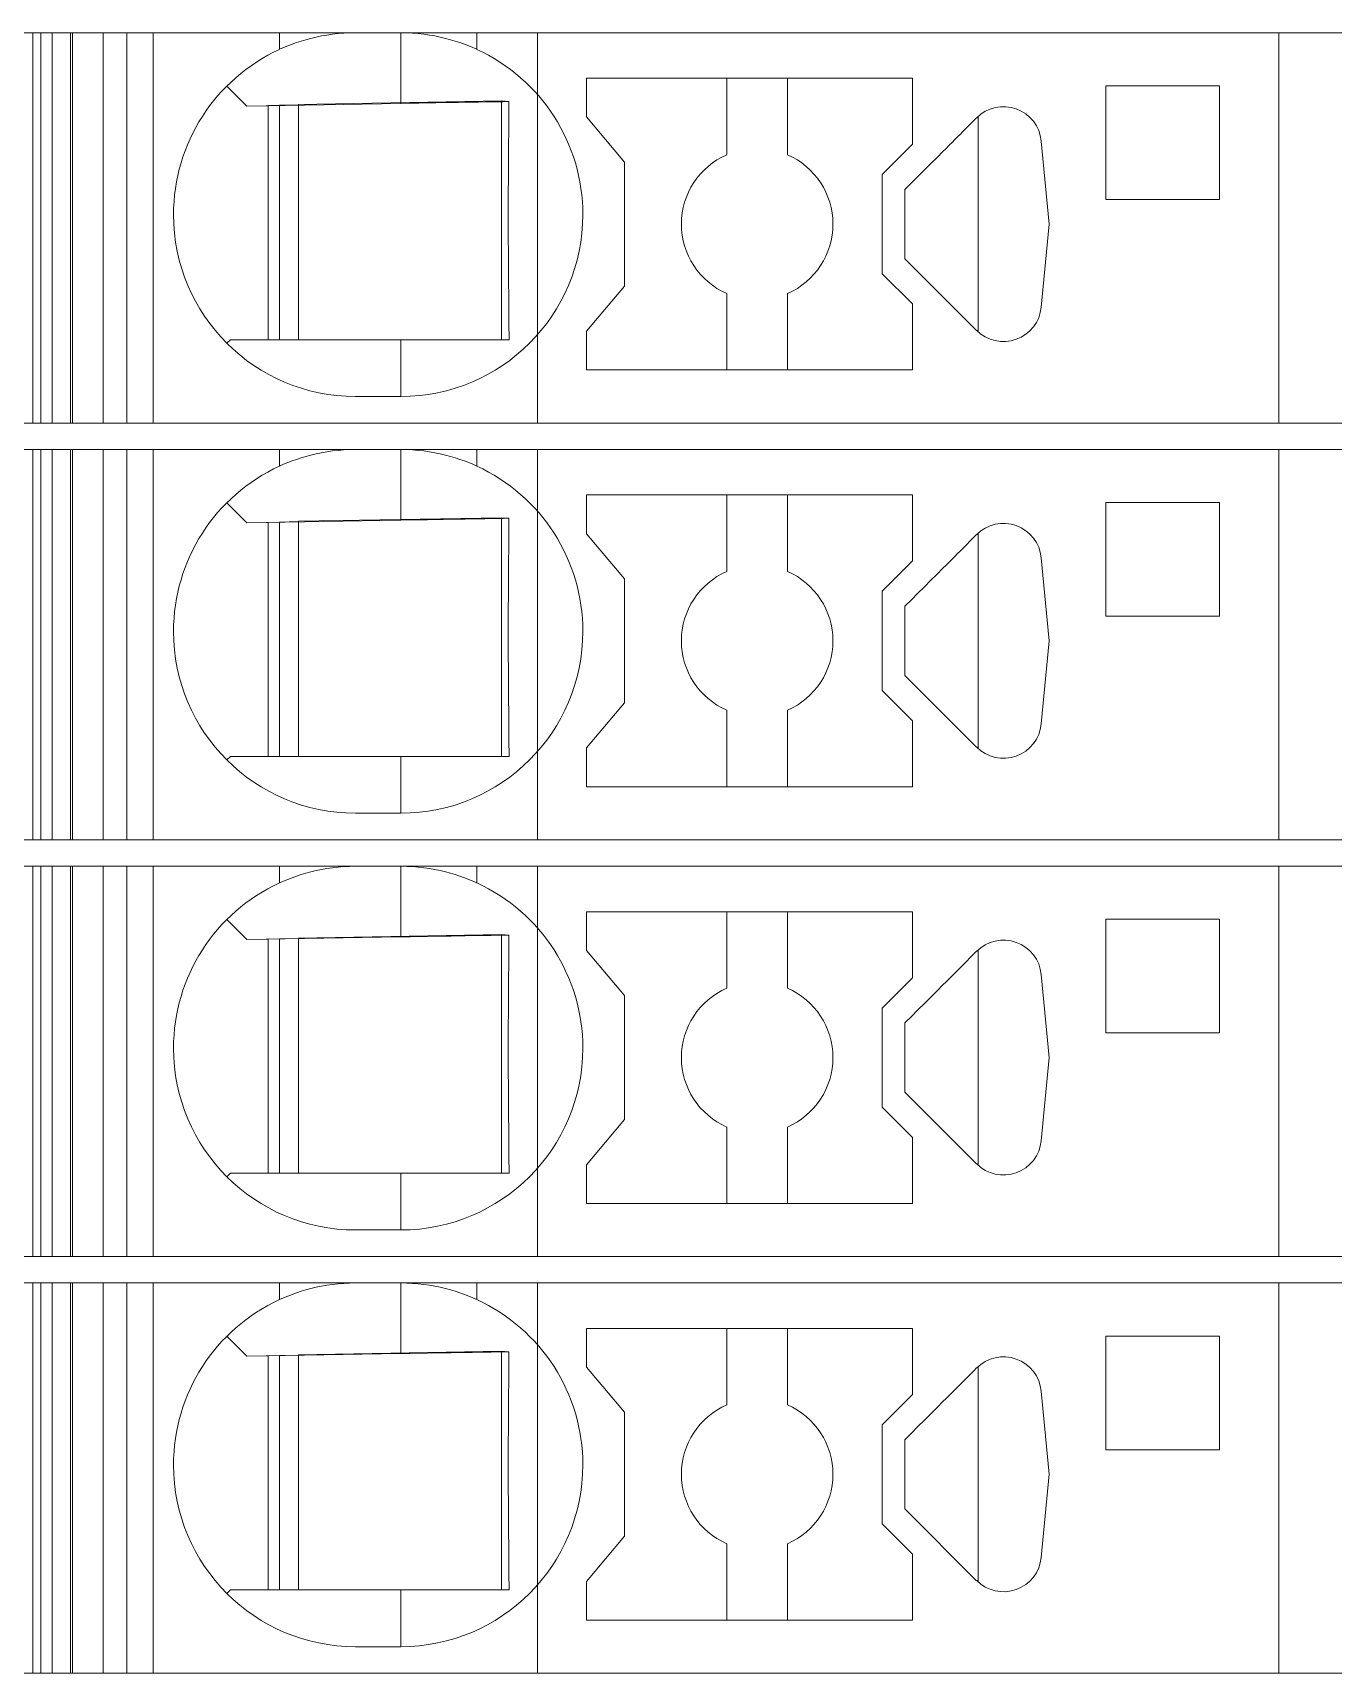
# Model space of a CAD drawing. Header units: millimetres. Extents: x 0 to 2100, y 0 to 1485.
# Drawn here: x 1240.89 to 1258.05, y 447.85 to 469.5 of the extents above; entities that cross this region are included whole.
import ezdxf
from ezdxf.enums import TextEntityAlignment as Align

# ---------------------------------------------------------------- set-up
doc = ezdxf.new("R2010")
doc.units = ezdxf.units.MM
for name, color, linetype, lineweight in [('EPLAN309', 5, 'Continuous', 5), ('EPLAN493', 5, 'Continuous', 5), ('MAIN-1', 7, 'Continuous', 5), ('MAIN-2', 7, 'Continuous', 5)]:
    doc.layers.add(name, color=color, linetype=linetype, lineweight=lineweight)
doc.styles.add('Tahoma', font='')
doc.styles.get('Tahoma').set_extended_font_data('Tahoma')

# ---------------------------------------------------------------- blocks, each defined once
blk = doc.blocks.new('EPLSYM_LibrarySPECIAL_Symbol12_Variant0_Placement8_60')
at = {"layer": 'EPLAN309', "lineweight": 13, "ltscale": 20}
blk.add_lwpolyline([(0, -5.15), (68.15, -5.15), (68.15, 0), (0, 0)], close=True, dxfattribs=at)
at = {"layer": 'EPLAN493', "color": 5, "style": 'Tahoma'}
blk.add_attdef('17_20450', text='', height=2.93475, dxfattribs=at).set_placement((0, -27.293475), align=Align.MIDDLE_RIGHT)
blk = doc.blocks.new('EPLSYM_LibrarySPECIAL_Symbol12_Variant0_Placement8_61')
at = {"layer": 'EPLAN309', "lineweight": 13, "ltscale": 20}
blk.add_lwpolyline([(0, -5.15), (68.15, -5.15), (68.15, 0), (0, 0)], close=True, dxfattribs=at)
at = {"layer": 'EPLAN493', "color": 5, "style": 'Tahoma'}
blk.add_attdef('17_20450', text='', height=2.93475, dxfattribs=at).set_placement((0, -27.293475), align=Align.MIDDLE_RIGHT)
blk = doc.blocks.new('EPLSYM_LibrarySPECIAL_Symbol12_Variant0_Placement8_62')
at = {"layer": 'EPLAN309', "lineweight": 13, "ltscale": 20}
blk.add_lwpolyline([(0, -5.15), (68.15, -5.15), (68.15, 0), (0, 0)], close=True, dxfattribs=at)
at = {"layer": 'EPLAN493', "color": 5, "style": 'Tahoma'}
blk.add_attdef('17_20450', text='', height=2.93475, dxfattribs=at).set_placement((0, -27.293475), align=Align.MIDDLE_RIGHT)
blk = doc.blocks.new('EPLSYM_LibrarySPECIAL_Symbol12_Variant0_Placement8_63')
at = {"layer": 'EPLAN309', "lineweight": 13, "ltscale": 20}
blk.add_lwpolyline([(0, -5.15), (68.15, -5.15), (68.15, 0), (0, 0)], close=True, dxfattribs=at)
at = {"layer": 'EPLAN493', "color": 5, "style": 'Tahoma'}
blk.add_attdef('17_20450', text='', height=2.93475, dxfattribs=at).set_placement((0, -27.293475), align=Align.MIDDLE_RIGHT)

msp = doc.modelspace()

# ---------------------------------------------------------------- linework, layer by layer
at = {"layer": 'MAIN-1'}
for p, q in [((1241.001, 469.5), (1240.893, 469.5)), ((1240.893, 464.35), (1240.893, 469.5)), ((1241.001, 469.5), (1244.15, 469.5)), ((1241.001, 464.35), (1241.001, 469.5)), ((1244.15, 469.5), (1245.15, 469.5)), ((1244.15, 469.5), (1244.15, 469.282)), ((1244.372, 469.37), (1244.433, 469.39)), ((1244.433, 469.39), (1244.497, 469.409)), ((1244.497, 469.409), (1244.563, 469.427)), ((1244.563, 469.427), (1244.631, 469.443)), ((1244.631, 469.443), (1244.701, 469.458)), ((1244.701, 469.458), (1244.772, 469.47)), ((1244.772, 469.47), (1244.846, 469.481)), ((1244.846, 469.481), (1244.921, 469.489)), ((1244.921, 469.489), (1244.997, 469.495)), ((1244.997, 469.495), (1245.073, 469.499)), ((1245.073, 469.499), (1245.15, 469.5)), ((1245.75, 469.5), (1245.15, 469.5)), ((1245.827, 469.499), (1245.75, 469.5)), ((1246.75, 469.5), (1245.75, 469.5)), ((1245.75, 468.568), (1245.75, 469.5)), ((1245.903, 469.495), (1245.827, 469.499)), ((1245.979, 469.489), (1245.903, 469.495)), ((1246.054, 469.481), (1245.979, 469.489)), ((1246.128, 469.47), (1246.054, 469.481)), ((1246.199, 469.458), (1246.128, 469.47)), ((1246.269, 469.443), (1246.199, 469.458)), ((1246.337, 469.427), (1246.269, 469.443)), ((1246.403, 469.409), (1246.337, 469.427)), ((1246.467, 469.39), (1246.403, 469.409)), ((1246.528, 469.37), (1246.467, 469.39)), ((1246.75, 469.5), (1257.332, 469.5)), ((1246.75, 469.5), (1246.75, 469.282)), ((1258.05, 469.5), (1257.332, 469.5)), ((1257.332, 464.35), (1257.332, 469.5)), ((1244.15, 469.282), (1244.202, 469.305)), ((1244.202, 469.305), (1244.256, 469.327)), ((1244.256, 469.327), (1244.313, 469.349)), ((1244.313, 469.349), (1244.372, 469.37)), ((1246.587, 469.349), (1246.528, 469.37)), ((1246.644, 469.327), (1246.587, 469.349)), ((1246.698, 469.305), (1246.644, 469.327)), ((1246.75, 469.282), (1246.698, 469.305)), ((1243.453, 468.797), (1243.717, 468.533)), ((1248.2, 468.9), (1248.2, 468.389)), ((1252.5, 468.9), (1248.2, 468.9)), ((1250.05, 468.9), (1250.05, 467.892)), ((1250.85, 467.892), (1250.85, 468.9)), ((1252.5, 468.029), (1252.5, 468.9)), ((1255.05, 468.8), (1255.05, 467.3)), ((1256.55, 468.8), (1255.05, 468.8)), ((1256.55, 467.3), (1256.55, 468.8)), ((1243.717, 468.533), (1245.75, 468.568)), ((1244, 465.45), (1244, 468.538)), ((1244.15, 468.54), (1244.15, 465.45)), ((1244.4, 465.45), (1244.4, 468.545)), ((1245.87, 468.57), (1245.75, 468.568)), ((1245.987, 468.572), (1245.87, 468.57)), ((1246.1, 468.574), (1245.987, 468.572)), ((1246.209, 468.576), (1246.1, 468.574)), ((1246.313, 468.578), (1246.209, 468.576)), ((1246.412, 468.579), (1246.313, 468.578)), ((1246.507, 468.581), (1246.412, 468.579)), ((1246.599, 468.583), (1246.507, 468.581)), ((1246.688, 468.584), (1246.599, 468.583)), ((1246.774, 468.586), (1246.688, 468.584)), ((1246.858, 468.587), (1246.774, 468.586)), ((1246.94, 468.588), (1246.858, 468.587)), ((1247.02, 468.59), (1246.94, 468.588)), ((1247.099, 468.591), (1247.02, 468.59)), ((1247.079, 465.45), (1247.079, 468.591)), ((1247.176, 468.592), (1247.099, 468.591)), ((1247.175, 468.45), (1247.176, 468.522)), ((1247.176, 468.522), (1247.176, 468.592)), ((1247.173, 468.303), (1247.174, 468.377)), ((1247.173, 468.227), (1247.173, 468.303)), ((1247.174, 468.377), (1247.175, 468.45)), ((1248.7, 467.793), (1248.2, 468.389)), ((1253.284, 468.316), (1253.252, 468.285)), ((1253.315, 468.347), (1253.284, 468.316)), ((1253.346, 468.379), (1253.315, 468.347)), ((1253.367, 468.398), (1253.367, 465.552)), ((1247.171, 468.07), (1247.172, 468.149)), ((1247.172, 468.149), (1247.173, 468.227)), ((1253.058, 468.09), (1253.021, 468.053)), ((1253.094, 468.126), (1253.058, 468.09)), ((1253.127, 468.159), (1253.094, 468.126)), ((1253.158, 468.191), (1253.127, 468.159)), ((1253.19, 468.222), (1253.158, 468.191)), ((1253.221, 468.253), (1253.19, 468.222)), ((1253.252, 468.285), (1253.221, 468.253)), ((1247.169, 467.817), (1247.17, 467.904)), ((1247.17, 467.988), (1247.171, 468.07)), ((1247.17, 467.904), (1247.17, 467.988)), ((1252.1, 467.629), (1252.5, 468.029)), ((1252.902, 467.934), (1252.823, 467.856)), ((1252.943, 467.975), (1252.902, 467.934)), ((1252.983, 468.015), (1252.943, 467.975)), ((1253.021, 468.053), (1252.983, 468.015)), ((1254.302, 466.975), (1254.198, 468.072)), ((1247.168, 467.632), (1247.169, 467.726)), ((1247.169, 467.726), (1247.169, 467.817)), ((1248.7, 466.157), (1248.7, 467.793)), ((1252.658, 467.69), (1252.572, 467.604)), ((1252.742, 467.774), (1252.658, 467.69)), ((1252.823, 467.856), (1252.742, 467.774)), ((1247.167, 467.431), (1247.168, 467.534)), ((1247.167, 467.324), (1247.167, 467.431)), ((1247.168, 467.534), (1247.168, 467.632)), ((1252.1, 467.629), (1252.1, 466.321)), ((1252.486, 467.518), (1252.4, 467.432)), ((1252.4, 467.302), (1252.4, 467.432)), ((1252.572, 467.604), (1252.486, 467.518)), ((1247.167, 467.213), (1247.167, 467.324)), ((1247.167, 467.1), (1247.167, 467.213)), ((1252.4, 467.171), (1252.4, 467.302)), ((1255.05, 467.3), (1256.55, 467.3)), ((1247.167, 466.979), (1247.167, 467.1)), ((1252.4, 467.04), (1252.4, 467.171)), ((1252.4, 466.91), (1252.4, 467.04)), ((1247.167, 466.861), (1247.167, 466.979)), ((1247.167, 466.747), (1247.167, 466.861)), ((1252.4, 466.779), (1252.4, 466.91)), ((1252.4, 466.648), (1252.4, 466.779)), ((1254.198, 465.878), (1254.302, 466.975)), ((1247.168, 466.638), (1247.167, 466.747)), ((1247.168, 466.534), (1247.168, 466.638)), ((1252.4, 466.518), (1252.4, 466.648)), ((1247.169, 466.434), (1247.168, 466.534)), ((1247.169, 466.339), (1247.169, 466.434)), ((1252.4, 466.518), (1253.346, 465.571)), ((1247.17, 466.248), (1247.169, 466.339)), ((1247.171, 466.159), (1247.17, 466.248)), ((1247.172, 466.073), (1247.171, 466.159)), ((1248.2, 465.561), (1248.7, 466.157)), ((1252.5, 465.921), (1252.1, 466.321)), ((1247.172, 465.99), (1247.172, 466.073)), ((1247.173, 465.908), (1247.172, 465.99)), ((1247.174, 465.829), (1247.173, 465.908)), ((1250.05, 465.05), (1250.05, 466.058)), ((1250.85, 465.05), (1250.85, 466.058)), ((1252.5, 465.05), (1252.5, 465.921)), ((1247.175, 465.75), (1247.174, 465.829)), ((1247.176, 465.674), (1247.175, 465.75)), ((1247.176, 465.598), (1247.176, 465.674)), ((1247.177, 465.524), (1247.176, 465.598)), ((1247.178, 465.45), (1247.177, 465.524)), ((1248.2, 465.561), (1248.2, 465.05)), ((1243.5, 465.45), (1243.453, 465.403)), ((1243.5, 465.45), (1245.75, 465.45)), ((1245.75, 465.45), (1245.842, 465.45)), ((1245.75, 465.45), (1245.75, 464.7)), ((1245.842, 465.45), (1245.933, 465.45)), ((1245.933, 465.45), (1246.023, 465.45)), ((1246.023, 465.45), (1246.11, 465.45)), ((1246.11, 465.45), (1246.195, 465.45)), ((1246.195, 465.45), (1246.278, 465.45)), ((1246.278, 465.45), (1246.358, 465.45)), ((1246.358, 465.45), (1246.436, 465.45)), ((1246.436, 465.45), (1246.511, 465.45)), ((1246.511, 465.45), (1246.585, 465.45)), ((1246.585, 465.45), (1246.657, 465.45)), ((1246.657, 465.45), (1246.726, 465.45)), ((1246.726, 465.45), (1246.795, 465.45)), ((1246.795, 465.45), (1246.861, 465.45)), ((1246.861, 465.45), (1246.927, 465.45)), ((1246.927, 465.45), (1246.991, 465.45)), ((1246.991, 465.45), (1247.055, 465.45)), ((1247.055, 465.45), (1247.117, 465.45)), ((1247.117, 465.45), (1247.178, 465.45)), ((1252.5, 465.05), (1248.2, 465.05)), ((1245.75, 464.7), (1245.15, 464.7)), ((1241.001, 464.35), (1240.893, 464.35)), ((1241.001, 464.35), (1257.332, 464.35)), ((1258.05, 464.35), (1257.332, 464.35)), ((1241.001, 464), (1240.893, 464)), ((1240.893, 458.85), (1240.893, 464)), ((1241.001, 464), (1244.15, 464)), ((1241.001, 458.85), (1241.001, 464)), ((1244.15, 464), (1245.15, 464)), ((1244.15, 464), (1244.15, 463.782)), ((1244.701, 463.958), (1244.772, 463.97)), ((1244.772, 463.97), (1244.846, 463.981)), ((1244.846, 463.981), (1244.921, 463.989)), ((1244.921, 463.989), (1244.997, 463.995)), ((1244.997, 463.995), (1245.073, 463.999)), ((1245.073, 463.999), (1245.15, 464)), ((1245.75, 464), (1245.15, 464)), ((1245.827, 463.999), (1245.75, 464)), ((1246.75, 464), (1245.75, 464)), ((1245.75, 463.068), (1245.75, 464)), ((1245.903, 463.995), (1245.827, 463.999)), ((1245.979, 463.989), (1245.903, 463.995)), ((1246.054, 463.981), (1245.979, 463.989)), ((1246.128, 463.97), (1246.054, 463.981)), ((1246.199, 463.958), (1246.128, 463.97)), ((1246.75, 464), (1257.332, 464)), ((1246.75, 464), (1246.75, 463.782)), ((1258.05, 464), (1257.332, 464)), ((1257.332, 458.85), (1257.332, 464)), ((1244.15, 463.782), (1244.202, 463.805)), ((1244.202, 463.805), (1244.256, 463.827)), ((1244.256, 463.827), (1244.313, 463.849)), ((1244.313, 463.849), (1244.372, 463.87)), ((1244.372, 463.87), (1244.433, 463.89)), ((1244.433, 463.89), (1244.497, 463.909)), ((1244.497, 463.909), (1244.563, 463.927)), ((1244.563, 463.927), (1244.631, 463.943)), ((1244.631, 463.943), (1244.701, 463.958)), ((1246.269, 463.943), (1246.199, 463.958)), ((1246.337, 463.927), (1246.269, 463.943)), ((1246.403, 463.909), (1246.337, 463.927)), ((1246.467, 463.89), (1246.403, 463.909)), ((1246.528, 463.87), (1246.467, 463.89)), ((1246.587, 463.849), (1246.528, 463.87)), ((1246.644, 463.827), (1246.587, 463.849)), ((1246.698, 463.805), (1246.644, 463.827)), ((1246.75, 463.782), (1246.698, 463.805)), ((1248.2, 463.4), (1248.2, 462.889)), ((1252.5, 463.4), (1248.2, 463.4)), ((1250.05, 463.4), (1250.05, 462.392)), ((1250.85, 462.392), (1250.85, 463.4)), ((1252.5, 462.529), (1252.5, 463.4)), ((1243.453, 463.297), (1243.717, 463.033)), ((1255.05, 463.3), (1255.05, 461.8)), ((1256.55, 463.3), (1255.05, 463.3)), ((1256.55, 461.8), (1256.55, 463.3)), ((1243.717, 463.033), (1245.75, 463.068)), ((1244, 459.95), (1244, 463.038)), ((1244.15, 463.04), (1244.15, 459.95)), ((1244.4, 459.95), (1244.4, 463.045)), ((1245.87, 463.07), (1245.75, 463.068)), ((1245.987, 463.072), (1245.87, 463.07)), ((1246.1, 463.074), (1245.987, 463.072)), ((1246.209, 463.076), (1246.1, 463.074)), ((1246.313, 463.078), (1246.209, 463.076)), ((1246.412, 463.079), (1246.313, 463.078)), ((1246.507, 463.081), (1246.412, 463.079)), ((1246.599, 463.083), (1246.507, 463.081)), ((1246.688, 463.084), (1246.599, 463.083)), ((1246.774, 463.086), (1246.688, 463.084)), ((1246.858, 463.087), (1246.774, 463.086)), ((1246.94, 463.088), (1246.858, 463.087)), ((1247.02, 463.09), (1246.94, 463.088)), ((1247.099, 463.091), (1247.02, 463.09)), ((1247.079, 459.95), (1247.079, 463.091)), ((1247.176, 463.092), (1247.099, 463.091)), ((1247.174, 462.877), (1247.175, 462.95)), ((1247.175, 462.95), (1247.176, 463.022)), ((1247.176, 463.022), (1247.176, 463.092)), ((1248.7, 462.293), (1248.2, 462.889)), ((1253.346, 462.879), (1253.315, 462.847)), ((1253.367, 462.898), (1253.367, 460.052)), ((1247.172, 462.649), (1247.173, 462.727)), ((1247.173, 462.803), (1247.174, 462.877)), ((1247.173, 462.727), (1247.173, 462.803)), ((1253.158, 462.691), (1253.127, 462.659)), ((1253.19, 462.722), (1253.158, 462.691)), ((1253.221, 462.753), (1253.19, 462.722)), ((1253.252, 462.785), (1253.221, 462.753)), ((1253.284, 462.816), (1253.252, 462.785)), ((1253.315, 462.847), (1253.284, 462.816)), ((1247.17, 462.488), (1247.171, 462.57)), ((1247.17, 462.404), (1247.17, 462.488)), ((1247.171, 462.57), (1247.172, 462.649)), ((1252.1, 462.129), (1252.5, 462.529)), ((1252.943, 462.475), (1252.902, 462.434)), ((1252.983, 462.515), (1252.943, 462.475)), ((1253.021, 462.553), (1252.983, 462.515)), ((1253.058, 462.59), (1253.021, 462.553)), ((1253.094, 462.626), (1253.058, 462.59)), ((1253.127, 462.659), (1253.094, 462.626)), ((1254.302, 461.475), (1254.198, 462.572)), ((1247.169, 462.317), (1247.17, 462.404)), ((1247.169, 462.226), (1247.169, 462.317)), ((1248.7, 460.657), (1248.7, 462.293)), ((1252.742, 462.274), (1252.658, 462.19)), ((1252.823, 462.356), (1252.742, 462.274)), ((1252.902, 462.434), (1252.823, 462.356)), ((1247.167, 461.931), (1247.168, 462.034)), ((1247.168, 462.132), (1247.169, 462.226)), ((1247.168, 462.034), (1247.168, 462.132)), ((1252.1, 462.129), (1252.1, 460.821)), ((1252.486, 462.018), (1252.4, 461.932)), ((1252.572, 462.104), (1252.486, 462.018)), ((1252.658, 462.19), (1252.572, 462.104)), ((1247.167, 461.824), (1247.167, 461.931)), ((1247.167, 461.713), (1247.167, 461.824)), ((1252.4, 461.802), (1252.4, 461.932)), ((1252.4, 461.671), (1252.4, 461.802)), ((1255.05, 461.8), (1256.55, 461.8)), ((1247.167, 461.6), (1247.167, 461.713)), ((1247.167, 461.479), (1247.167, 461.6)), ((1252.4, 461.54), (1252.4, 461.671)), ((1247.167, 461.361), (1247.167, 461.479)), ((1252.4, 461.41), (1252.4, 461.54)), ((1252.4, 461.279), (1252.4, 461.41)), ((1254.198, 460.378), (1254.302, 461.475)), ((1247.167, 461.247), (1247.167, 461.361)), ((1247.168, 461.138), (1247.167, 461.247)), ((1252.4, 461.148), (1252.4, 461.279)), ((1252.4, 461.018), (1252.4, 461.148)), ((1247.168, 461.034), (1247.168, 461.138)), ((1247.169, 460.934), (1247.168, 461.034)), ((1247.169, 460.839), (1247.169, 460.934)), ((1252.4, 461.018), (1253.346, 460.071)), ((1247.17, 460.748), (1247.169, 460.839)), ((1247.171, 460.659), (1247.17, 460.748)), ((1252.5, 460.421), (1252.1, 460.821)), ((1247.172, 460.573), (1247.171, 460.659)), ((1247.172, 460.49), (1247.172, 460.573)), ((1248.2, 460.061), (1248.7, 460.657)), ((1250.05, 459.55), (1250.05, 460.558)), ((1250.85, 459.55), (1250.85, 460.558)), ((1247.173, 460.408), (1247.172, 460.49)), ((1247.174, 460.329), (1247.173, 460.408)), ((1247.175, 460.25), (1247.174, 460.329)), ((1252.5, 459.55), (1252.5, 460.421)), ((1247.176, 460.174), (1247.175, 460.25)), ((1247.176, 460.098), (1247.176, 460.174)), ((1247.177, 460.024), (1247.176, 460.098)), ((1243.5, 459.95), (1243.453, 459.903)), ((1243.5, 459.95), (1245.75, 459.95)), ((1245.75, 459.95), (1245.842, 459.95)), ((1245.75, 459.95), (1245.75, 459.2)), ((1245.842, 459.95), (1245.933, 459.95)), ((1245.933, 459.95), (1246.023, 459.95)), ((1246.023, 459.95), (1246.11, 459.95)), ((1246.11, 459.95), (1246.195, 459.95)), ((1246.195, 459.95), (1246.278, 459.95)), ((1246.278, 459.95), (1246.358, 459.95)), ((1246.358, 459.95), (1246.436, 459.95)), ((1246.436, 459.95), (1246.511, 459.95)), ((1246.511, 459.95), (1246.585, 459.95)), ((1246.585, 459.95), (1246.657, 459.95)), ((1246.657, 459.95), (1246.726, 459.95)), ((1246.726, 459.95), (1246.795, 459.95)), ((1246.795, 459.95), (1246.861, 459.95)), ((1246.861, 459.95), (1246.927, 459.95)), ((1246.927, 459.95), (1246.991, 459.95)), ((1246.991, 459.95), (1247.055, 459.95)), ((1247.055, 459.95), (1247.117, 459.95)), ((1247.117, 459.95), (1247.178, 459.95)), ((1247.178, 459.95), (1247.177, 460.024)), ((1248.2, 460.061), (1248.2, 459.55)), ((1252.5, 459.55), (1248.2, 459.55)), ((1245.75, 459.2), (1245.15, 459.2)), ((1241.001, 458.85), (1240.893, 458.85)), ((1241.001, 458.85), (1257.332, 458.85)), ((1258.05, 458.85), (1257.332, 458.85)), ((1241.001, 458.5), (1240.893, 458.5)), ((1240.893, 453.35), (1240.893, 458.5)), ((1241.001, 458.5), (1244.15, 458.5)), ((1241.001, 453.35), (1241.001, 458.5)), ((1244.15, 458.5), (1245.15, 458.5)), ((1244.15, 458.5), (1244.15, 458.282)), ((1244.256, 458.327), (1244.313, 458.349)), ((1244.313, 458.349), (1244.372, 458.37)), ((1244.372, 458.37), (1244.433, 458.39)), ((1244.433, 458.39), (1244.497, 458.409)), ((1244.497, 458.409), (1244.563, 458.427)), ((1244.563, 458.427), (1244.631, 458.443)), ((1244.631, 458.443), (1244.701, 458.458)), ((1244.701, 458.458), (1244.772, 458.47)), ((1244.772, 458.47), (1244.846, 458.481)), ((1244.846, 458.481), (1244.921, 458.489)), ((1244.921, 458.489), (1244.997, 458.495)), ((1244.997, 458.495), (1245.073, 458.499)), ((1245.073, 458.499), (1245.15, 458.5)), ((1245.75, 458.5), (1245.15, 458.5)), ((1245.827, 458.499), (1245.75, 458.5)), ((1246.75, 458.5), (1245.75, 458.5)), ((1245.75, 457.568), (1245.75, 458.5)), ((1245.903, 458.495), (1245.827, 458.499)), ((1245.979, 458.489), (1245.903, 458.495)), ((1246.054, 458.481), (1245.979, 458.489)), ((1246.128, 458.47), (1246.054, 458.481)), ((1246.199, 458.458), (1246.128, 458.47)), ((1246.269, 458.443), (1246.199, 458.458)), ((1246.337, 458.427), (1246.269, 458.443)), ((1246.403, 458.409), (1246.337, 458.427)), ((1246.467, 458.39), (1246.403, 458.409)), ((1246.528, 458.37), (1246.467, 458.39)), ((1246.587, 458.349), (1246.528, 458.37)), ((1246.644, 458.327), (1246.587, 458.349)), ((1246.75, 458.5), (1257.332, 458.5)), ((1246.75, 458.5), (1246.75, 458.282)), ((1258.05, 458.5), (1257.332, 458.5)), ((1257.332, 453.35), (1257.332, 458.5)), ((1244.15, 458.282), (1244.202, 458.305)), ((1244.202, 458.305), (1244.256, 458.327)), ((1246.698, 458.305), (1246.644, 458.327)), ((1246.75, 458.282), (1246.698, 458.305)), ((1248.2, 457.9), (1248.2, 457.389)), ((1252.5, 457.9), (1248.2, 457.9)), ((1250.05, 457.9), (1250.05, 456.892)), ((1250.85, 456.892), (1250.85, 457.9)), ((1252.5, 457.029), (1252.5, 457.9)), ((1243.453, 457.797), (1243.717, 457.533)), ((1255.05, 457.8), (1255.05, 456.3)), ((1256.55, 457.8), (1255.05, 457.8)), ((1256.55, 456.3), (1256.55, 457.8)), ((1243.717, 457.533), (1245.75, 457.568)), ((1244, 454.45), (1244, 457.538)), ((1244.15, 457.54), (1244.15, 454.45)), ((1244.4, 454.45), (1244.4, 457.545)), ((1245.87, 457.57), (1245.75, 457.568)), ((1245.987, 457.572), (1245.87, 457.57)), ((1246.1, 457.574), (1245.987, 457.572)), ((1246.209, 457.576), (1246.1, 457.574)), ((1246.313, 457.578), (1246.209, 457.576)), ((1246.412, 457.579), (1246.313, 457.578)), ((1246.507, 457.581), (1246.412, 457.579)), ((1246.599, 457.583), (1246.507, 457.581)), ((1246.688, 457.584), (1246.599, 457.583)), ((1246.774, 457.586), (1246.688, 457.584)), ((1246.858, 457.587), (1246.774, 457.586)), ((1246.94, 457.588), (1246.858, 457.587)), ((1247.02, 457.59), (1246.94, 457.588)), ((1247.099, 457.591), (1247.02, 457.59)), ((1247.079, 454.45), (1247.079, 457.591)), ((1247.176, 457.592), (1247.099, 457.591)), ((1247.175, 457.45), (1247.176, 457.522)), ((1247.176, 457.522), (1247.176, 457.592)), ((1247.173, 457.303), (1247.174, 457.377)), ((1247.173, 457.227), (1247.173, 457.303)), ((1247.174, 457.377), (1247.175, 457.45)), ((1248.7, 456.793), (1248.2, 457.389)), ((1253.221, 457.253), (1253.19, 457.222)), ((1253.252, 457.285), (1253.221, 457.253)), ((1253.284, 457.316), (1253.252, 457.285)), ((1253.315, 457.347), (1253.284, 457.316)), ((1253.346, 457.379), (1253.315, 457.347)), ((1253.367, 457.398), (1253.367, 454.552)), ((1247.17, 456.988), (1247.171, 457.07)), ((1247.171, 457.07), (1247.172, 457.149)), ((1247.172, 457.149), (1247.173, 457.227)), ((1253.021, 457.053), (1252.983, 457.015)), ((1253.058, 457.09), (1253.021, 457.053)), ((1253.094, 457.126), (1253.058, 457.09)), ((1253.127, 457.159), (1253.094, 457.126)), ((1253.158, 457.191), (1253.127, 457.159)), ((1253.19, 457.222), (1253.158, 457.191)), ((1254.302, 455.975), (1254.198, 457.072)), ((1247.169, 456.817), (1247.17, 456.904)), ((1247.169, 456.726), (1247.169, 456.817)), ((1247.17, 456.904), (1247.17, 456.988)), ((1252.1, 456.629), (1252.5, 457.029)), ((1252.823, 456.856), (1252.742, 456.774)), ((1252.902, 456.934), (1252.823, 456.856)), ((1252.943, 456.975), (1252.902, 456.934)), ((1252.983, 457.015), (1252.943, 456.975)), ((1247.168, 456.632), (1247.169, 456.726)), ((1247.168, 456.534), (1247.168, 456.632)), ((1248.7, 455.157), (1248.7, 456.793)), ((1252.1, 456.629), (1252.1, 455.321)), ((1252.572, 456.604), (1252.486, 456.518)), ((1252.658, 456.69), (1252.572, 456.604)), ((1252.742, 456.774), (1252.658, 456.69)), ((1247.167, 456.431), (1247.168, 456.534)), ((1247.167, 456.324), (1247.167, 456.431)), ((1252.486, 456.518), (1252.4, 456.432)), ((1252.4, 456.302), (1252.4, 456.432)), ((1247.167, 456.213), (1247.167, 456.324)), ((1247.167, 456.1), (1247.167, 456.213)), ((1252.4, 456.171), (1252.4, 456.302)), ((1252.4, 456.04), (1252.4, 456.171)), ((1255.05, 456.3), (1256.55, 456.3)), ((1247.167, 455.979), (1247.167, 456.1)), ((1247.167, 455.861), (1247.167, 455.979)), ((1252.4, 455.91), (1252.4, 456.04)), ((1254.198, 454.878), (1254.302, 455.975)), ((1247.167, 455.747), (1247.167, 455.861)), ((1247.168, 455.638), (1247.167, 455.747)), ((1252.4, 455.779), (1252.4, 455.91)), ((1252.4, 455.648), (1252.4, 455.779)), ((1247.168, 455.534), (1247.168, 455.638)), ((1247.169, 455.434), (1247.168, 455.534)), ((1252.4, 455.518), (1252.4, 455.648)), ((1252.4, 455.518), (1253.346, 454.571)), ((1247.169, 455.339), (1247.169, 455.434)), ((1247.17, 455.248), (1247.169, 455.339)), ((1252.5, 454.921), (1252.1, 455.321)), ((1247.171, 455.159), (1247.17, 455.248)), ((1247.172, 455.073), (1247.171, 455.159)), ((1248.2, 454.561), (1248.7, 455.157)), ((1247.172, 454.99), (1247.172, 455.073)), ((1247.173, 454.908), (1247.172, 454.99)), ((1247.174, 454.829), (1247.173, 454.908)), ((1250.05, 454.05), (1250.05, 455.058)), ((1250.85, 454.05), (1250.85, 455.058)), ((1252.5, 454.05), (1252.5, 454.921)), ((1247.175, 454.75), (1247.174, 454.829)), ((1247.176, 454.674), (1247.175, 454.75)), ((1247.176, 454.598), (1247.176, 454.674)), ((1243.5, 454.45), (1243.453, 454.403)), ((1243.5, 454.45), (1245.75, 454.45)), ((1245.75, 454.45), (1245.842, 454.45)), ((1245.75, 454.45), (1245.75, 453.7)), ((1245.842, 454.45), (1245.933, 454.45)), ((1245.933, 454.45), (1246.023, 454.45)), ((1246.023, 454.45), (1246.11, 454.45)), ((1246.11, 454.45), (1246.195, 454.45)), ((1246.195, 454.45), (1246.278, 454.45)), ((1246.278, 454.45), (1246.358, 454.45)), ((1246.358, 454.45), (1246.436, 454.45)), ((1246.436, 454.45), (1246.511, 454.45)), ((1246.511, 454.45), (1246.585, 454.45)), ((1246.585, 454.45), (1246.657, 454.45)), ((1246.657, 454.45), (1246.726, 454.45)), ((1246.726, 454.45), (1246.795, 454.45)), ((1246.795, 454.45), (1246.861, 454.45)), ((1246.861, 454.45), (1246.927, 454.45)), ((1246.927, 454.45), (1246.991, 454.45)), ((1246.991, 454.45), (1247.055, 454.45)), ((1247.055, 454.45), (1247.117, 454.45)), ((1247.117, 454.45), (1247.178, 454.45)), ((1247.177, 454.524), (1247.176, 454.598)), ((1247.178, 454.45), (1247.177, 454.524)), ((1248.2, 454.561), (1248.2, 454.05)), ((1252.5, 454.05), (1248.2, 454.05)), ((1245.75, 453.7), (1245.15, 453.7)), ((1241.001, 453.35), (1240.893, 453.35)), ((1241.001, 453.35), (1257.332, 453.35)), ((1258.05, 453.35), (1257.332, 453.35)), ((1241.001, 453), (1240.893, 453)), ((1240.893, 447.85), (1240.893, 453)), ((1241.001, 453), (1244.15, 453)), ((1241.001, 447.85), (1241.001, 453)), ((1244.15, 453), (1245.15, 453)), ((1244.15, 453), (1244.15, 452.782)), ((1244.497, 452.909), (1244.563, 452.927)), ((1244.563, 452.927), (1244.631, 452.943)), ((1244.631, 452.943), (1244.701, 452.958)), ((1244.701, 452.958), (1244.772, 452.97)), ((1244.772, 452.97), (1244.846, 452.981)), ((1244.846, 452.981), (1244.921, 452.989)), ((1244.921, 452.989), (1244.997, 452.995)), ((1244.997, 452.995), (1245.073, 452.999)), ((1245.073, 452.999), (1245.15, 453)), ((1245.75, 453), (1245.15, 453)), ((1245.827, 452.999), (1245.75, 453)), ((1246.75, 453), (1245.75, 453)), ((1245.75, 452.068), (1245.75, 453)), ((1245.903, 452.995), (1245.827, 452.999)), ((1245.979, 452.989), (1245.903, 452.995)), ((1246.054, 452.981), (1245.979, 452.989)), ((1246.128, 452.97), (1246.054, 452.981)), ((1246.199, 452.958), (1246.128, 452.97)), ((1246.269, 452.943), (1246.199, 452.958)), ((1246.337, 452.927), (1246.269, 452.943)), ((1246.403, 452.909), (1246.337, 452.927)), ((1246.75, 453), (1257.332, 453)), ((1246.75, 453), (1246.75, 452.782)), ((1258.05, 453), (1257.332, 453)), ((1257.332, 447.85), (1257.332, 453)), ((1244.15, 452.782), (1244.202, 452.805)), ((1244.202, 452.805), (1244.256, 452.827)), ((1244.256, 452.827), (1244.313, 452.849)), ((1244.313, 452.849), (1244.372, 452.87)), ((1244.372, 452.87), (1244.433, 452.89)), ((1244.433, 452.89), (1244.497, 452.909)), ((1246.467, 452.89), (1246.403, 452.909)), ((1246.528, 452.87), (1246.467, 452.89)), ((1246.587, 452.849), (1246.528, 452.87)), ((1246.644, 452.827), (1246.587, 452.849)), ((1246.698, 452.805), (1246.644, 452.827)), ((1246.75, 452.782), (1246.698, 452.805)), ((1243.453, 452.297), (1243.717, 452.033)), ((1248.2, 452.4), (1248.2, 451.889)), ((1252.5, 452.4), (1248.2, 452.4)), ((1250.05, 452.4), (1250.05, 451.392)), ((1250.85, 451.392), (1250.85, 452.4)), ((1252.5, 451.529), (1252.5, 452.4)), ((1255.05, 452.3), (1255.05, 450.8)), ((1256.55, 452.3), (1255.05, 452.3)), ((1256.55, 450.8), (1256.55, 452.3)), ((1243.717, 452.033), (1245.75, 452.068)), ((1245.87, 452.07), (1245.75, 452.068)), ((1245.987, 452.072), (1245.87, 452.07)), ((1246.1, 452.074), (1245.987, 452.072)), ((1246.209, 452.076), (1246.1, 452.074)), ((1246.313, 452.078), (1246.209, 452.076)), ((1246.412, 452.079), (1246.313, 452.078)), ((1246.507, 452.081), (1246.412, 452.079)), ((1246.599, 452.083), (1246.507, 452.081)), ((1246.688, 452.084), (1246.599, 452.083)), ((1246.774, 452.086), (1246.688, 452.084)), ((1246.858, 452.087), (1246.774, 452.086)), ((1246.94, 452.088), (1246.858, 452.087)), ((1247.02, 452.09), (1246.94, 452.088)), ((1247.099, 452.091), (1247.02, 452.09)), ((1247.079, 448.95), (1247.079, 452.091)), ((1247.176, 452.092), (1247.099, 452.091)), ((1247.176, 452.022), (1247.176, 452.092)), ((1244, 448.95), (1244, 452.038)), ((1244.15, 452.04), (1244.15, 448.95)), ((1244.4, 448.95), (1244.4, 452.045)), ((1247.173, 451.803), (1247.174, 451.877)), ((1247.174, 451.877), (1247.175, 451.95)), ((1247.175, 451.95), (1247.176, 452.022)), ((1248.7, 451.293), (1248.2, 451.889)), ((1253.315, 451.847), (1253.284, 451.816)), ((1253.346, 451.879), (1253.315, 451.847)), ((1253.367, 451.898), (1253.367, 449.052)), ((1247.171, 451.57), (1247.172, 451.649)), ((1247.172, 451.649), (1247.173, 451.727)), ((1247.173, 451.727), (1247.173, 451.803)), ((1253.094, 451.626), (1253.058, 451.59)), ((1253.127, 451.659), (1253.094, 451.626)), ((1253.158, 451.691), (1253.127, 451.659)), ((1253.19, 451.722), (1253.158, 451.691)), ((1253.221, 451.753), (1253.19, 451.722)), ((1253.252, 451.785), (1253.221, 451.753)), ((1253.284, 451.816), (1253.252, 451.785)), ((1247.169, 451.317), (1247.17, 451.404)), ((1247.17, 451.488), (1247.171, 451.57)), ((1247.17, 451.404), (1247.17, 451.488)), ((1252.1, 451.129), (1252.5, 451.529)), ((1252.902, 451.434), (1252.823, 451.356)), ((1252.943, 451.475), (1252.902, 451.434)), ((1252.983, 451.515), (1252.943, 451.475)), ((1253.021, 451.553), (1252.983, 451.515)), ((1253.058, 451.59), (1253.021, 451.553)), ((1254.302, 450.475), (1254.198, 451.572)), ((1247.168, 451.132), (1247.169, 451.226)), ((1247.169, 451.226), (1247.169, 451.317)), ((1248.7, 449.657), (1248.7, 451.293)), ((1252.658, 451.19), (1252.572, 451.104)), ((1252.742, 451.274), (1252.658, 451.19)), ((1252.823, 451.356), (1252.742, 451.274)), ((1247.167, 450.931), (1247.168, 451.034)), ((1247.168, 451.034), (1247.168, 451.132)), ((1252.1, 451.129), (1252.1, 449.821)), ((1252.486, 451.018), (1252.4, 450.932)), ((1252.572, 451.104), (1252.486, 451.018)), ((1247.167, 450.824), (1247.167, 450.931)), ((1247.167, 450.713), (1247.167, 450.824)), ((1252.4, 450.802), (1252.4, 450.932)), ((1252.4, 450.671), (1252.4, 450.802)), ((1255.05, 450.8), (1256.55, 450.8)), ((1247.167, 450.6), (1247.167, 450.713)), ((1247.167, 450.479), (1247.167, 450.6)), ((1252.4, 450.54), (1252.4, 450.671)), ((1252.4, 450.41), (1252.4, 450.54)), ((1247.167, 450.361), (1247.167, 450.479)), ((1247.167, 450.247), (1247.167, 450.361)), ((1252.4, 450.279), (1252.4, 450.41)), ((1254.198, 449.378), (1254.302, 450.475)), ((1247.168, 450.138), (1247.167, 450.247)), ((1247.168, 450.034), (1247.168, 450.138)), ((1252.4, 450.148), (1252.4, 450.279)), ((1252.4, 450.018), (1252.4, 450.148)), ((1247.169, 449.934), (1247.168, 450.034)), ((1247.169, 449.839), (1247.169, 449.934)), ((1252.4, 450.018), (1253.346, 449.071)), ((1247.17, 449.748), (1247.169, 449.839)), ((1247.171, 449.659), (1247.17, 449.748)), ((1252.5, 449.421), (1252.1, 449.821)), ((1247.172, 449.573), (1247.171, 449.659)), ((1247.172, 449.49), (1247.172, 449.573)), ((1247.173, 449.408), (1247.172, 449.49)), ((1248.2, 449.061), (1248.7, 449.657)), ((1250.05, 448.55), (1250.05, 449.558)), ((1250.85, 448.55), (1250.85, 449.558)), ((1247.174, 449.329), (1247.173, 449.408)), ((1247.175, 449.25), (1247.174, 449.329)), ((1247.176, 449.174), (1247.175, 449.25)), ((1252.5, 448.55), (1252.5, 449.421)), ((1247.176, 449.098), (1247.176, 449.174)), ((1247.177, 449.024), (1247.176, 449.098)), ((1247.178, 448.95), (1247.177, 449.024)), ((1248.2, 449.061), (1248.2, 448.55)), ((1243.5, 448.95), (1243.453, 448.903)), ((1243.5, 448.95), (1245.75, 448.95)), ((1245.75, 448.95), (1245.842, 448.95)), ((1245.75, 448.95), (1245.75, 448.2)), ((1245.842, 448.95), (1245.933, 448.95)), ((1245.933, 448.95), (1246.023, 448.95)), ((1246.023, 448.95), (1246.11, 448.95)), ((1246.11, 448.95), (1246.195, 448.95)), ((1246.195, 448.95), (1246.278, 448.95)), ((1246.278, 448.95), (1246.358, 448.95)), ((1246.358, 448.95), (1246.436, 448.95)), ((1246.436, 448.95), (1246.511, 448.95)), ((1246.511, 448.95), (1246.585, 448.95)), ((1246.585, 448.95), (1246.657, 448.95)), ((1246.657, 448.95), (1246.726, 448.95)), ((1246.726, 448.95), (1246.795, 448.95)), ((1246.795, 448.95), (1246.861, 448.95)), ((1246.861, 448.95), (1246.927, 448.95)), ((1246.927, 448.95), (1246.991, 448.95)), ((1246.991, 448.95), (1247.055, 448.95)), ((1247.055, 448.95), (1247.117, 448.95)), ((1247.117, 448.95), (1247.178, 448.95)), ((1252.5, 448.55), (1248.2, 448.55)), ((1245.75, 448.2), (1245.15, 448.2)), ((1241.001, 447.85), (1240.893, 447.85)), ((1241.001, 447.85), (1257.332, 447.85)), ((1258.05, 447.85), (1257.332, 447.85))]:
    msp.add_line(p, q, dxfattribs=at)
for centre, radius, start, end in [((1245.15, 467.1), 2.4, 114.6244, 180), ((1245.75, 467.1), 2.4, 0, 65.3756), ((1253.7, 468.025), 0.5, 5.4404, 135), ((1250.45, 466.975), 1, 113.5782, 180), ((1250.45, 466.975), 1, 0, 66.4218), ((1245.15, 467.1), 2.4, 180, 270), ((1245.75, 467.1), 2.4, 270, 0), ((1250.45, 466.975), 1, 180, 246.4218), ((1250.45, 466.975), 1, 293.5782, 0), ((1253.7, 465.925), 0.5, 225, 354.5596), ((1245.15, 461.6), 2.4, 114.6244, 180), ((1245.75, 461.6), 2.4, 0, 65.3756), ((1253.7, 462.525), 0.5, 5.4404, 135), ((1250.45, 461.475), 1, 113.5782, 180), ((1250.45, 461.475), 1, 0, 66.4218), ((1245.15, 461.6), 2.4, 180, 270), ((1245.75, 461.6), 2.4, 270, 0), ((1250.45, 461.475), 1, 180, 246.4218), ((1250.45, 461.475), 1, 293.5782, 0), ((1253.7, 460.425), 0.5, 225, 354.5596), ((1245.15, 456.1), 2.4, 114.6244, 180), ((1245.75, 456.1), 2.4, 0, 65.3756), ((1253.7, 457.025), 0.5, 5.4404, 135), ((1250.45, 455.975), 1, 113.5782, 180), ((1250.45, 455.975), 1, 0, 66.4218), ((1245.15, 456.1), 2.4, 180, 270), ((1245.75, 456.1), 2.4, 270, 0), ((1250.45, 455.975), 1, 180, 246.4218), ((1250.45, 455.975), 1, 293.5782, 0), ((1253.7, 454.925), 0.5, 225, 354.5596), ((1245.15, 450.6), 2.4, 114.6244, 180), ((1245.75, 450.6), 2.4, 0, 65.3756), ((1253.7, 451.525), 0.5, 5.4404, 135), ((1250.45, 450.475), 1, 113.5782, 180), ((1250.45, 450.475), 1, 0, 66.4218), ((1245.15, 450.6), 2.4, 180, 270), ((1245.75, 450.6), 2.4, 270, 0), ((1250.45, 450.475), 1, 180, 246.4218), ((1250.45, 450.475), 1, 293.5782, 0), ((1253.7, 449.425), 0.5, 225, 354.5596)]:
    msp.add_arc(centre, radius, start, end, dxfattribs=at)
at = {"layer": 'MAIN-2'}
for p, q in [((1241.15, 469.5), (1241.15, 464.35)), ((1241.389, 464.35), (1241.389, 469.5)), ((1241.417, 469.5), (1241.417, 464.35)), ((1241.82, 469.5), (1241.82, 464.35)), ((1242.136, 464.35), (1242.136, 469.5)), ((1242.481, 469.5), (1242.481, 464.35)), ((1247.55, 464.35), (1247.55, 469.5)), ((1243.717, 468.533), (1244, 468.538)), ((1244.15, 468.542), (1244, 468.539)), ((1244, 468.539), (1244, 468.538)), ((1244, 468.538), (1244, 468.538)), ((1244.4, 468.548), (1244.15, 468.543)), ((1244.15, 468.542), (1244.15, 468.543)), ((1244.15, 468.542), (1244.15, 468.54)), ((1244.4, 468.553), (1247.079, 468.6)), ((1244.4, 468.548), (1244.4, 468.553)), ((1244.4, 468.545), (1244.4, 468.548)), ((1247.079, 468.6), (1247.176, 468.592)), ((1247.079, 468.591), (1247.079, 468.6)), ((1244.15, 465.45), (1244.15, 465.45)), ((1244.4, 465.45), (1244.4, 465.45)), ((1241.15, 464), (1241.15, 458.85)), ((1241.389, 458.85), (1241.389, 464)), ((1241.417, 464), (1241.417, 458.85)), ((1241.82, 464), (1241.82, 458.85)), ((1242.136, 458.85), (1242.136, 464)), ((1242.481, 464), (1242.481, 458.85)), ((1247.55, 458.85), (1247.55, 464)), ((1244.4, 463.053), (1247.079, 463.1)), ((1247.079, 463.1), (1247.176, 463.092)), ((1247.079, 463.091), (1247.079, 463.1)), ((1243.717, 463.033), (1244, 463.038)), ((1244.15, 463.042), (1244, 463.039)), ((1244, 463.039), (1244, 463.038)), ((1244, 463.038), (1244, 463.038)), ((1244.4, 463.048), (1244.15, 463.043)), ((1244.15, 463.042), (1244.15, 463.043)), ((1244.15, 463.042), (1244.15, 463.04)), ((1244.4, 463.048), (1244.4, 463.053)), ((1244.4, 463.045), (1244.4, 463.048)), ((1244.15, 459.95), (1244.15, 459.95)), ((1244.4, 459.95), (1244.4, 459.95)), ((1241.15, 458.5), (1241.15, 453.35)), ((1241.389, 453.35), (1241.389, 458.5)), ((1241.417, 458.5), (1241.417, 453.35)), ((1241.82, 458.5), (1241.82, 453.35)), ((1242.136, 453.35), (1242.136, 458.5)), ((1242.481, 458.5), (1242.481, 453.35)), ((1247.55, 453.35), (1247.55, 458.5)), ((1243.717, 457.533), (1244, 457.538)), ((1244.15, 457.542), (1244, 457.539)), ((1244, 457.539), (1244, 457.538)), ((1244, 457.538), (1244, 457.538)), ((1244.4, 457.548), (1244.15, 457.543)), ((1244.15, 457.542), (1244.15, 457.543)), ((1244.15, 457.542), (1244.15, 457.54)), ((1244.4, 457.553), (1247.079, 457.6)), ((1244.4, 457.548), (1244.4, 457.553)), ((1244.4, 457.545), (1244.4, 457.548)), ((1247.079, 457.6), (1247.176, 457.592)), ((1247.079, 457.591), (1247.079, 457.6)), ((1244.15, 454.45), (1244.15, 454.45)), ((1244.4, 454.45), (1244.4, 454.45)), ((1241.15, 453), (1241.15, 447.85)), ((1241.389, 447.85), (1241.389, 453)), ((1241.417, 453), (1241.417, 447.85)), ((1241.82, 453), (1241.82, 447.85)), ((1242.136, 447.85), (1242.136, 453)), ((1242.481, 453), (1242.481, 447.85)), ((1247.55, 447.85), (1247.55, 453)), ((1244.4, 452.053), (1247.079, 452.1)), ((1244.4, 452.048), (1244.4, 452.053)), ((1247.079, 452.1), (1247.176, 452.092)), ((1247.079, 452.091), (1247.079, 452.1)), ((1243.717, 452.033), (1244, 452.038)), ((1244.15, 452.042), (1244, 452.039)), ((1244, 452.039), (1244, 452.038)), ((1244, 452.038), (1244, 452.038)), ((1244.4, 452.048), (1244.15, 452.043)), ((1244.15, 452.042), (1244.15, 452.043)), ((1244.15, 452.042), (1244.15, 452.04)), ((1244.4, 452.045), (1244.4, 452.048)), ((1244.15, 448.95), (1244.15, 448.95)), ((1244.4, 448.95), (1244.4, 448.95))]:
    msp.add_line(p, q, dxfattribs=at)

# ---------------------------------------------------------------- block references
for name, p in [('EPLSYM_LibrarySPECIAL_Symbol12_Variant0_Placement8_60', (1222, 469.5)), ('EPLSYM_LibrarySPECIAL_Symbol12_Variant0_Placement8_61', (1222, 464)), ('EPLSYM_LibrarySPECIAL_Symbol12_Variant0_Placement8_62', (1222, 458.5)), ('EPLSYM_LibrarySPECIAL_Symbol12_Variant0_Placement8_63', (1222, 453))]:
    msp.add_blockref(name, p)

doc.saveas('drawing.dxf')
